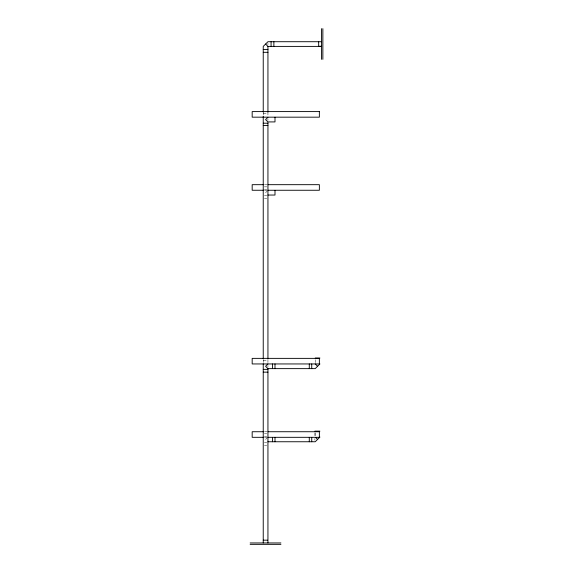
<?xml version="1.0" encoding="UTF-8"?>
<svg xmlns="http://www.w3.org/2000/svg" width="573" height="573" viewBox="0 0 573 573"><rect width="100%" height="100%" fill="white"/><g stroke="black" fill="none" stroke-linecap="round" stroke-linejoin="round"><path stroke-width="0.43" stroke-dasharray="2.87 2.15" d="M267.627 190.666L265.586 192.7L266.767 193.867M267.627 437.385L265.586 439.412L266.767 440.587M263.236 113.719L267.942 113.719M264.554 184.678L267.211 184.678M264.411 186.841L266.767 186.841M264.411 189.627L266.767 189.627M264.554 190.257L267.211 190.257M264.411 195.765L266.767 195.765M264.411 198.559L266.767 198.559M263.236 360.431L267.942 360.431M264.554 431.734L267.211 431.734M264.411 433.553L266.767 433.553M264.411 436.34L266.767 436.34M264.554 437.321L267.211 437.321M264.411 442.485L266.767 442.485M264.411 445.271L266.767 445.271M315.222 359.722L315.222 363.103M315.222 432.844L315.222 436.225M314.871 432.844L314.871 436.225M314.871 438.632L314.871 440.193M267.942 43.276L267.942 44.837M267.942 112.043L267.942 116.355M267.942 118.797L267.942 120.359M267.942 359.651L267.942 363.225M267.942 365.51L267.942 367.071M263.236 112.043L263.236 115.617M263.236 359.651L263.236 363.225"/><path stroke-width="0.86" d="M267.942 117.236L265.586 119.578L267.942 121.92L274.997 121.92L274.997 117.236M267.942 363.948L265.586 366.29L267.942 368.632L315.222 368.632L319.927 363.948M319.927 437.07L315.222 441.754L267.942 441.754M321.467 41.714L267.942 41.714L263.236 46.399L263.236 112.043M321.467 46.291L318.667 46.291L318.667 41.714M265.586 44.057L267.942 46.399L321.467 46.399M263.236 49.529L267.942 49.529M263.236 52.315L267.942 52.315M263.236 123.202L267.942 123.202M263.236 125.437L267.942 125.437M263.673 184.678L252.177 184.678L252.177 190.257L263.673 190.257M268.092 184.678L319.362 184.678L319.362 190.257L268.092 190.257M267.942 195.042L274.997 195.042L274.997 190.351M315.222 358.032L319.927 358.032M263.236 369.363L267.942 369.363M263.236 372.149L267.942 372.149M314.871 431.154L319.927 431.154M263.673 431.734L252.177 431.734L252.177 437.321L263.673 437.321M268.092 431.734L319.362 431.734L319.362 437.321L268.092 437.321M263.236 540.167L267.519 540.167M250.136 542.953L280.928 542.953M250.136 544.35L280.928 544.35M315.222 363.948L317.571 366.29M315.537 437.385L317.571 439.412M322.864 28.65L322.864 59.348M321.467 28.65L321.467 59.348M311.733 363.948L311.733 368.632M311.733 437.385L311.733 441.754M309.284 363.948L309.284 368.632M309.284 437.385L309.284 441.754M274.997 363.948L274.997 368.632M274.997 437.385L274.997 441.754M273.873 41.714L273.873 46.399M272.547 363.948L272.547 368.632M272.547 437.385L272.547 441.754M271.079 41.714L271.079 46.399M267.942 46.399L267.942 112.043M267.942 122.643L267.942 358.77M267.942 368.632L267.942 542.953M263.236 116.226L263.236 358.77M263.236 363.776L263.236 542.953M319.362 111.592L252.177 111.592L252.177 117.171L319.362 117.171L319.362 111.592M319.362 358.369L252.177 358.369L252.177 363.948L319.362 363.948L319.362 358.369"/></g></svg>
